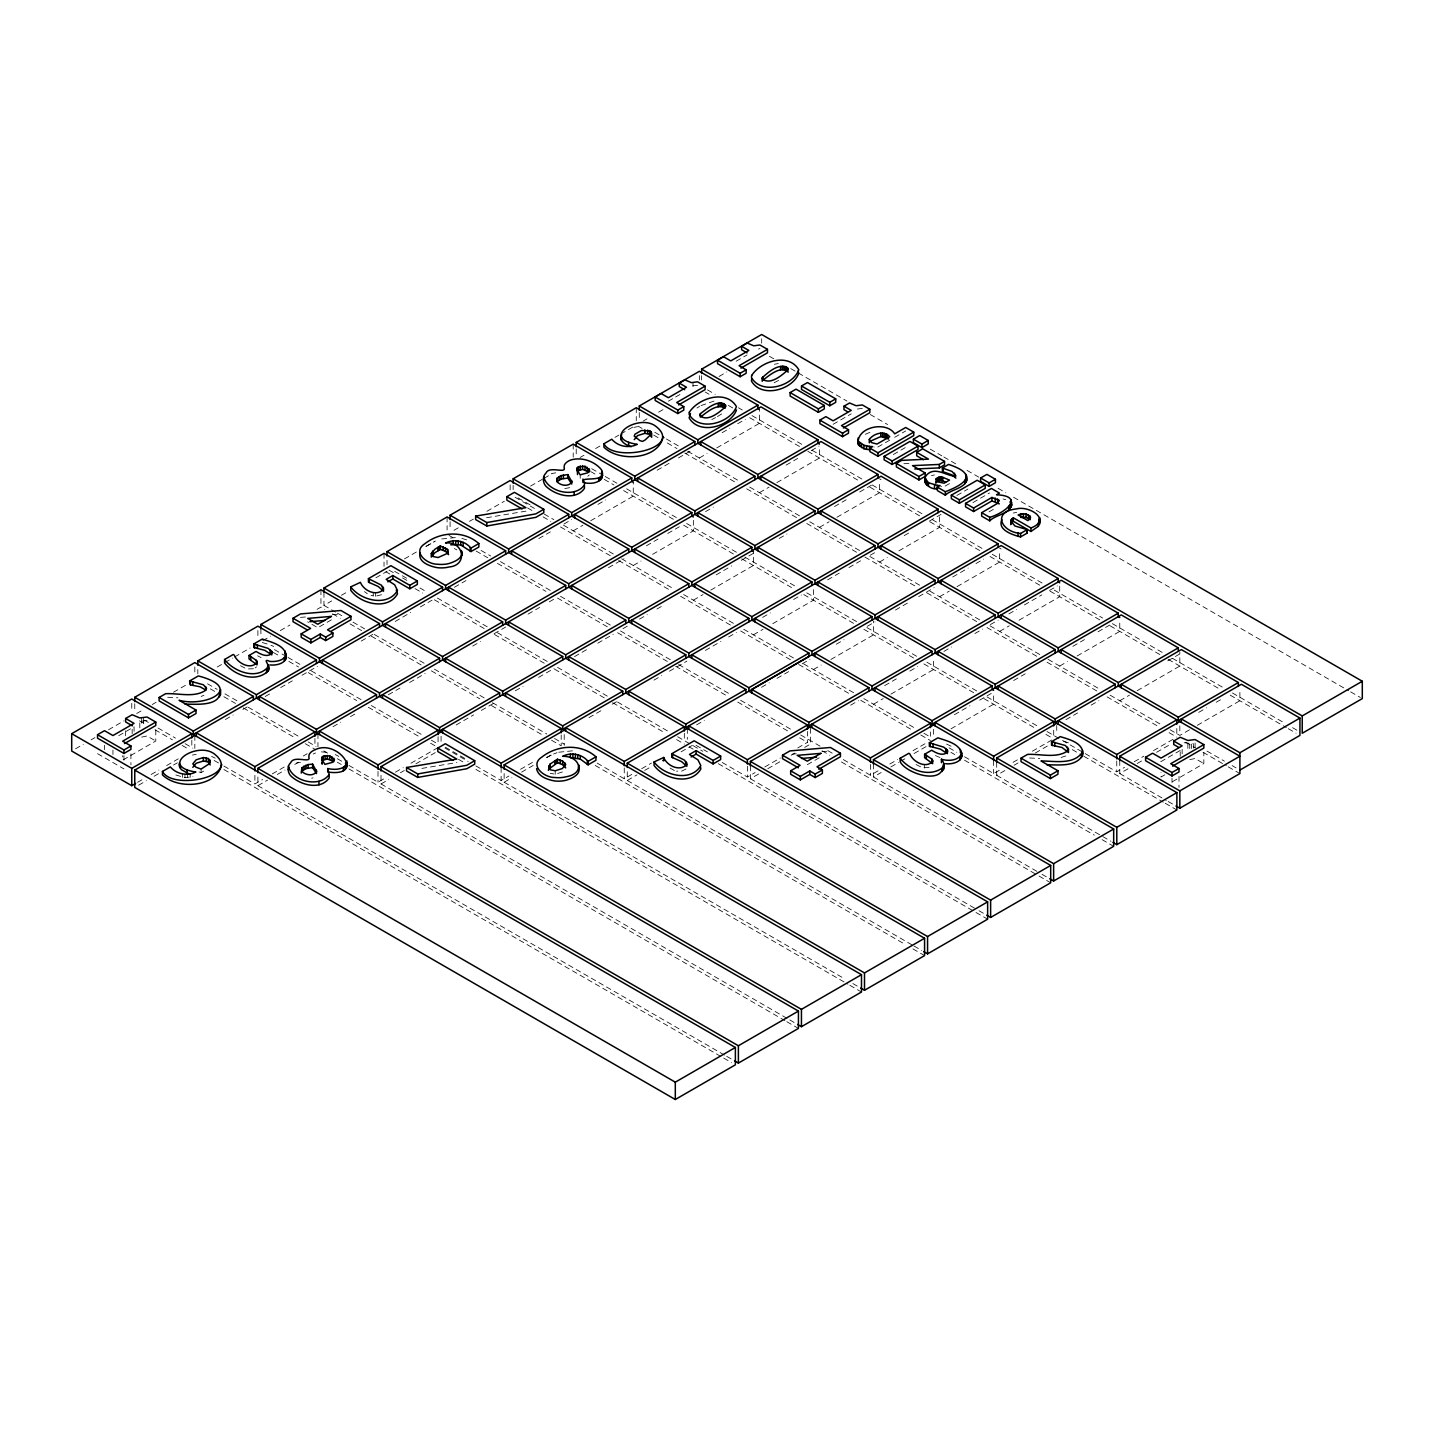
<?xml version="1.0" encoding="UTF-8"?>
<svg xmlns="http://www.w3.org/2000/svg" width="1434" height="1434" viewBox="0 0 1434 1434"><rect width="100%" height="100%" fill="white"/><g stroke="black" fill="none" stroke-linecap="round" stroke-linejoin="round"><path stroke-width="0.75" stroke-dasharray="5 3.75" d="M587.779 476.249L589.284 474.995M255.162 667.903L256.543 666.882M686.026 768.982L681.759 771.098L676.561 771.169M426.49 546.103L434.699 541.46M717.412 416.613L722.557 413.333M696.96 408.009L699.595 406.36M736.162 361.225L747.024 354.951M668.369 401.179L673.801 398.043M675.611 397.003L681.042 393.866M719.061 376.443L726.823 371.962M75.572 748.781L83.333 744.3M91.077 739.836L94.949 737.596M108.518 729.763L124.005 720.818M136.696 713.487L142.522 710.135M152.201 704.542L156.073 702.302M173.514 692.228L187.083 684.394M217.197 667.007L223.023 663.655M224.959 662.526L232.702 658.063M234.638 656.933L250.143 647.989M262.834 640.657L270.578 636.194M280.257 630.601L289.955 625.009M317.075 609.342L320.947 607.102L324.819 609.342M323.959 592.367L323.959 605.381L331.702 600.9M341.4 595.307L347.207 591.955M404.46 558.902L418.011 551.068M425.773 546.587L435.452 540.994M453.951 530.311L459.776 526.959M469.456 521.367L473.328 519.126M486.897 511.311L504.338 501.237M530.58 486.072L542.213 479.368M544.149 478.257L551.893 473.776M580.089 457.5L583.961 455.259M595.594 448.555L601.402 445.203M614.953 437.37L618.843 435.129M620.779 434.018L634.33 426.185M643.149 421.094L647.021 418.853M658.654 412.15L664.462 408.78M375.905 577.794L387.144 571.306M118.699 735.696L134.061 726.823L134.061 731.25M331.415 619.846L317.792 627.716L307.683 621.872M155.786 729.96L155.786 741.019L122.679 760.128L122.679 755.7M225.389 719.492L233.133 715.028M242.83 709.436L248.638 706.084M265.2 696.512L271.008 693.16M280.705 687.567L292.321 680.845M302.018 675.253L317.506 666.308M361.207 641.088L372.822 634.366M395.21 621.46L410.698 612.497M420.395 606.905L432.01 600.201M454.399 587.277L466.014 580.573M538.772 538.575L550.387 531.853M563.956 524.019L571.7 519.556M597.96 504.392L605.704 499.928M657.148 470.227L670.718 462.393M678.461 457.912L690.077 451.208M722.144 432.692L729.906 428.228M737.65 423.747L745.393 419.266M137.574 782.337L143.382 778.985M151.144 774.503L158.887 770.022M166.631 765.559L178.264 758.837M573.206 530.831L582.903 525.22M590.647 520.757L633.272 496.146L633.272 482.272M699.344 458.002L707.087 453.52M716.767 447.928L759.393 423.335L759.393 409.461M138.632 785.187L146.393 780.705M154.137 776.242L159.945 772.89M173.514 765.057L177.386 762.816M833.1 424.303L851.222 413.834M333.011 726.715L340.754 722.234M350.452 716.642L356.259 713.29M388.327 694.773L399.961 688.069M409.64 682.476L425.145 673.532M472.7 646.071L480.462 641.59M494.013 633.756L505.646 627.052M528.017 614.128L539.65 607.424M549.33 601.832L555.137 598.462M608.518 567.649L624.023 558.704M646.393 545.78L658.027 539.076M667.706 533.484L679.34 526.762M705.582 511.615L713.343 507.134M786.083 465.136L797.716 458.414M811.268 450.599L819.029 446.117M223.883 766.061L254.893 783.95L262.637 779.487M272.317 773.894L285.886 766.061M303.327 755.987L307.199 753.746M633.272 565.498L641.016 561.017M652.649 554.313L693.339 530.831L693.339 518.929M759.393 492.687L769.09 487.094M776.834 482.613L819.459 458.002L819.459 446.117M257.887 777.013L257.887 785.689L267.584 780.096M277.264 774.503L285.007 770.022M294.705 764.43L298.577 762.207M889.707 440.184L877.016 447.498L873.915 447.014M894.691 437.298L905.696 430.953M893.346 454.506L908.116 445.974M456.137 724.977L473.578 714.903M481.322 710.439L494.891 702.606M515.326 690.812L523.069 686.33M538.575 677.386L544.382 674.034M546.318 672.904L554.08 668.441M574.514 656.629L588.083 648.795M597.763 643.203L613.268 634.258M622.948 628.666L628.773 625.314M639.51 619.112L647.272 614.63M656.951 609.038L662.759 605.686M716.14 574.873L731.645 565.91M741.324 560.318L754.893 552.502M779.2 538.449L786.961 533.986M834.516 506.525L846.15 499.803M859.701 491.987L871.334 485.266M348.946 765.451L378.002 782.229L385.764 777.748M395.443 772.155L403.205 767.674M410.949 763.211L438.069 747.544L428.39 741.952M693.339 600.183L703.019 594.572M710.762 590.109L753.388 565.498L753.388 551.624M819.459 527.353L829.139 521.761M836.9 517.28L879.526 492.687L879.526 480.784M381.014 775.292L381.014 783.95L388.757 779.487M400.391 772.765L404.263 770.524M415.896 763.82L435.255 752.635M949.487 483.581L944.11 486.682L940.74 486.305M956.872 495.447L967.95 489.048M588.944 717.645L602.513 709.83M612.193 704.237L618.018 700.867M653.958 680.128L661.701 675.647M669.445 671.184L686.886 661.11M705.385 650.427L720.89 641.482M728.633 637.001L736.395 632.537M762.637 617.373L770.399 612.892M793.647 599.466L801.391 595.002M827.651 579.838L839.266 573.134M848.964 567.541L860.579 560.819M870.259 555.227L876.084 551.875M904.262 535.599L910.088 532.247M929.465 521.062L941.08 514.358M972.933 502.581L989.55 492.991M475.945 765.953L501.129 780.49L508.891 776.009M520.506 769.305L534.075 761.472M753.388 634.85L763.085 629.257M772.765 623.665L813.454 600.183L813.454 588.281M879.526 562.038L887.27 557.557M898.885 550.853L939.575 527.353L939.575 513.48M504.141 773.553L504.141 782.229L511.884 777.748M521.582 772.155L533.197 765.451M546.766 757.618L552.574 754.266M988.976 511.92L994.479 508.747M696.583 724.869L704.327 720.388M761.508 687.298L769.251 682.817M777.013 678.354L788.628 671.632M802.198 663.799L809.941 659.335M836.273 644.224L844.017 639.743M867.265 626.317L875.009 621.854M895.461 610.042L909.013 602.208M918.71 596.616L934.197 587.671M952.714 576.988L958.521 573.636M960.457 572.524L968.201 568.043M975.962 563.562L983.706 559.099M597.136 763.103L624.256 778.752L632.018 774.288M641.697 768.696L651.377 763.103M813.454 669.517L821.198 665.053M830.895 659.461L873.521 634.85L873.521 620.976M939.575 596.705L949.272 591.113M957.016 586.631L999.641 562.038L999.641 550.136M627.267 771.815L627.267 780.49L636.947 774.898M644.708 770.417L650.516 767.065M681.096 751.828L692.317 745.339M850.631 705.187L858.374 700.724M884.706 685.613L896.322 678.891M909.891 671.058L917.635 666.595M943.895 651.43L951.638 646.967M974.887 633.541L982.649 629.06M990.392 624.579L998.136 620.115M1008.891 613.895L1016.634 609.432M1024.396 604.951L1041.837 594.895M1049.58 590.414L1057.324 585.932M722.198 762.476L747.383 777.013L755.126 772.55M764.824 766.957L780.329 758.012M797.752 747.939L807.45 742.346L807.45 731.501M873.521 704.202L883.201 698.609M890.944 694.128L933.57 669.517L933.57 657.632M999.641 631.39L1009.321 625.798M1019.018 620.205L1059.708 596.705L1059.708 582.831M750.394 765.756L750.394 778.752L760.074 773.159M767.817 768.696L781.387 760.862M791.066 755.27L794.956 753.029M804.635 747.437L810.443 744.085L810.443 726.733M807.288 764.681L820.911 756.829M954.452 714.688L969.958 705.743M979.637 700.151L991.252 693.429M1013.641 680.523L1025.256 673.801M1072.829 646.34L1084.445 639.636M1098.014 631.802L1109.647 625.099M843.317 759.59L870.438 775.238L878.182 770.775M889.815 764.053L897.559 759.59M913.064 750.645L926.633 742.812M951.011 728.813L993.637 704.202L993.637 692.317M1059.708 666.057L1067.452 661.576M1077.131 655.983L1119.757 631.39L1119.757 619.488M873.449 763.981L873.449 776.977L881.193 772.514M890.872 766.921L898.634 762.44M900.57 761.311L906.378 757.959M914.121 753.495L927.69 745.662M1065.946 719.671L1077.579 712.949M1091.131 705.116L1098.892 700.652M1167.76 660.877L1179.393 654.173M964.58 756.776L993.637 773.553L1001.38 769.072M1013.013 762.368L1018.821 759.016M1032.39 751.183L1051.749 739.998M1119.757 700.742L1129.454 695.149M1137.198 690.668L1179.823 666.057L1179.823 652.183M996.684 762.296L996.684 775.31L1006.363 769.717M1014.107 765.236L1017.979 762.996M1035.42 752.94L1048.989 745.106M1198.77 712.339L1206.514 707.858M1216.193 702.266L1222.019 698.914M1062.504 740.5L1116.763 771.815L1124.507 767.351M1134.204 761.759L1143.884 756.166M1153.563 750.574L1174.876 738.259M1189.503 729.816L1179.823 735.409L1170.144 729.816M1197.265 725.335L1239.89 700.742L1239.89 690.829M1119.757 760.558L1119.757 773.553L1129.454 767.961M1137.198 763.48L1143.006 760.128M1156.575 752.294L1170.144 744.479M1180.218 750.466L1161.002 761.562L1157.632 759.608M1164.838 774.826L1161.002 777.031L1161.002 772.621M1172.582 781.602L1203.843 763.551L1203.843 752.491M203.664 771.151L201.083 772.55L198.537 771.815L198.537 768.337M701.065 405.571L715.96 400.409M774.127 382.753L779.773 379.795M711.766 419.57L715.53 417.599M546.569 757.421L551.803 754.732M865.329 434.305L872.069 431.419M569.71 487.65L564.1 488.689L564.1 485.212M562.379 771.976L555.209 774.252L550.262 773.267M201.154 696.458L203.933 695.239M1065.838 755.933L1059.708 757.959M381.552 594.716L375.385 596.293L371.083 595.433M758.461 349.089L759.948 348.48M697.605 385.298L691.385 386.087M862.336 408.403L856.116 409.21M147.039 720.477L139.797 721.41L139.797 728.042M553.542 754.051L557.037 752.689M253.424 668.746L246.72 668.961L239.012 664.982M929.053 767.531L922.331 767.746L914.623 763.766M175.844 774.969L184.95 777.712L192.945 776.619M441.69 538.969L456.281 537.481M558.812 752.223L573.403 750.735M311.68 778.178L313.06 777.855M931.491 475.622L934.394 474.941M1184.143 742.722L1193.357 743.726L1193.357 748.154M1013.211 513.049L1016.706 512.332M633.864 427.386L637.61 426.687M192.407 755.073L196.171 754.374M774.36 364.254L778.321 363.591M551.696 473.507L555.693 472.844M486.556 517.728L525.919 511.149M296.444 763.049L300.423 762.386M421.865 768.409L456.854 762.547M300.477 617.409L306.876 616.853M332.419 614.702L340.933 613.985M792.106 754.194L796.372 753.836M821.915 751.667L830.429 750.95M903.904 463.72L910.608 463.415M141.679 737.112L147.039 735.965L155.786 741.019M1189.754 759.662L1195.096 758.496L1203.843 763.551M321.341 751.882L328.045 752.366M167.688 697.265L177.924 697.802M1029.594 757.977L1039.829 758.496M1003.065 498.942L1005.754 499.677M1063.723 741.145L1071.359 743.87M262.297 642.504L269.574 644.744M461.856 538.377L467.43 540.152M940.005 757.564L933.247 754.589M946.583 744.085L953.162 747.186M270.972 645.3L273.733 646.429M674.392 770.542L667.742 766.742M211.623 756.381L215.208 758.138M454.273 548.559L456.872 549.849M335.251 754.589L338.782 756.381M257.636 655.804L261.149 657.65M769.449 356.313L777.192 360.776M790.761 368.61L846.938 401.054M870.187 414.48L887.628 424.536M930.254 449.147L941.869 455.869M943.805 456.98L957.374 464.813M967.054 470.406L978.687 477.11M998.064 488.295L1005.808 492.776M1013.551 497.239L1348.731 690.758M1350.667 691.887L1360.364 697.48M879.526 478.813L881.014 479.673M999.641 548.164L1001.147 549.025M707.446 389.869L715.19 394.332M738.438 407.758L742.31 409.999M752.008 415.591L802.377 444.665M812.056 450.258L862.443 479.35M872.123 484.943L922.492 514.017M932.19 519.61L982.559 548.702M992.256 554.295L1042.626 583.369M1054.241 590.091L1102.674 618.054M1112.372 623.647L1162.741 652.721M1172.438 658.314L1222.808 687.406M1232.487 692.998L1284.81 723.202M1292.554 727.665L1298.362 731.035M705.152 392.002L709.023 394.242M728.4 405.428L736.144 409.909M749.713 417.742L800.082 446.816M807.826 451.298L860.149 481.501M869.829 487.094L920.198 516.168M929.895 521.761L980.264 550.853M989.962 556.446L1042.267 586.631M1050.011 591.113L1100.38 620.205M1110.077 625.798L1160.447 654.872M1168.19 659.353L1220.513 689.557M1230.193 695.149L1286.388 727.576M1288.324 728.705L1296.067 733.168M654.782 432.279L664.462 437.872M666.398 438.983L679.967 446.816M687.711 451.298L740.016 481.501M749.713 487.094L800.082 516.168M809.78 521.761L860.149 550.853M869.829 556.446L920.198 585.52M929.895 591.113L980.264 620.205M989.962 625.798L1040.331 654.872M1048.075 659.353L1100.38 689.557M1110.077 695.149L1162.382 725.335M1206.944 751.075L1224.385 761.131M1232.129 765.613L1236.018 767.853M638.202 426.185L642.091 428.425M653.707 435.129L659.515 438.481M667.276 442.963L676.956 448.555M684.717 453.019L735.086 482.111M746.702 488.815L797.089 517.907M806.768 523.5L857.138 552.574M864.899 557.055L917.204 587.259M926.884 592.851L977.271 621.926M986.951 627.518L1037.32 656.611M1047.017 662.203L1099.322 692.407M1107.066 696.87L1157.453 725.962M1169.069 732.666L1176.812 737.148M1185.631 742.238L1195.329 747.831M1203.072 752.294L1226.321 765.72M1228.257 766.849L1239.89 773.553M591.704 468.685L603.338 475.389M605.273 476.518L616.907 483.222M626.586 488.815L676.956 517.907M686.653 523.5L737.022 552.574M744.766 557.055L795.135 586.13M806.768 592.851L857.138 621.926M866.835 627.518L917.204 656.611M926.884 662.203L977.271 691.278M986.951 696.87L1037.32 725.962M1047.017 731.555L1060.568 739.388M1119.757 773.553L1166.254 800.405M1168.19 801.516L1174.016 804.868M590.647 471.535L596.454 474.887M604.216 479.368L613.895 484.961M623.575 490.553L673.962 519.628M683.642 525.22L734.011 554.313M741.772 558.794L792.142 587.868M803.757 594.572L854.144 623.665M863.824 629.257L914.193 658.331M923.89 663.924L974.26 693.016M983.939 698.609L1034.326 727.683M1045.942 734.405L1051.749 737.757M1072.238 749.588L1081.917 755.18M1083.853 756.292L1163.297 802.162M1165.233 803.273L1176.866 809.977M518.068 497.903L532.767 506.399M515.093 497.257L534.452 508.443M544.149 514.035L553.829 519.628M563.526 525.22L613.895 554.313M621.639 558.794L673.962 588.98M683.642 594.572L734.011 623.665M743.708 629.257L794.077 658.331M803.757 663.924L854.144 693.016M863.824 698.609L916.129 728.813M923.89 733.276L929.698 736.646M949.075 747.831L956.819 752.294M996.684 775.31L1110.991 841.31M527.587 507.941L533.394 511.293M543.074 516.885L550.817 521.367M560.515 526.959L610.866 556.034M618.628 560.515L670.933 590.7M680.612 596.293L730.981 625.367M740.661 630.96L791.03 660.052M798.774 664.516L849.143 693.59M860.759 700.312L911.128 729.386M920.807 734.979L930.505 740.571M950.939 752.366L954.811 754.607M964.508 760.199L1094.303 835.144M1102.065 839.625L1113.68 846.329M481.071 550.459L490.769 556.034M500.448 561.626L550.817 590.718M560.497 596.311L610.866 625.385M620.546 630.978L670.915 660.052M678.658 664.534L730.964 694.719M740.643 700.312L792.948 730.515M800.71 734.979L820.069 746.164M827.83 750.645L833.638 753.997M873.449 776.977L1040.062 873.181M1041.998 874.292L1047.806 877.644M449.021 535.402L452.893 537.642M476.142 551.068L487.775 557.772M497.455 563.365L545.888 591.346M557.521 598.05L607.891 627.124M617.57 632.717L667.957 661.809M675.701 666.29L726.07 695.365M737.703 702.068L788.073 731.161M799.688 737.865L807.45 742.346M822.076 750.789L829.82 755.27M841.453 761.974L1037.123 874.955M1039.076 876.066L1050.692 882.788M394.655 571.341L409.783 580.071M696.082 745.357L707.428 751.9M388.955 570.087L394.762 573.439M402.524 577.92L408.332 581.272M419.965 587.976L425.773 591.346M437.388 598.05L487.775 627.124M497.455 632.717L547.824 661.809M557.521 667.402L607.891 696.476M617.57 702.068L667.957 731.161M677.637 736.753L691.206 744.587M693.142 745.698L702.821 751.291M750.394 778.752L977.074 909.622M979.01 910.751L984.817 914.103M385.961 571.825L389.833 574.048M415.018 588.603L422.761 593.067M434.394 599.788L484.764 628.863M494.443 634.455L544.83 663.548M554.51 669.14L604.879 698.215M612.641 702.696L664.946 732.899M676.579 739.603L684.323 744.085M689.27 746.935L693.142 749.175M718.326 763.713L974.062 911.361M975.998 912.472L987.632 919.194M323.959 605.381L335.574 612.085M337.51 613.214L343.335 616.566M353.015 622.159L364.648 628.863M374.328 634.455L424.697 663.548M434.394 669.14L484.764 698.215M492.507 702.696L546.766 734.011M554.51 738.492L564.207 744.085M627.267 780.49L912.06 944.916M914.014 946.046L921.757 950.509M332.58 613.824L340.324 618.287M350.021 623.88L361.637 630.601M371.334 636.194L421.704 665.268M431.383 670.861L479.816 698.824M491.45 705.546L541.819 734.62M551.516 740.213L561.196 745.805L561.196 734.979M595.2 765.451L905.195 944.414M912.938 948.896L924.571 955.6M445.329 747.186L465.548 758.855M274.45 649.62L286.083 656.324M288.019 657.453L301.57 665.268M311.268 670.861L361.637 699.953M371.334 705.546L423.639 735.75M431.383 740.213L437.191 743.583M444.952 748.046L468.201 761.472M504.141 782.229L845.128 979.099M852.871 983.563L858.697 986.915M273.392 652.47L279.2 655.822M288.879 661.415L298.577 667.007M308.256 672.6L356.707 700.563M368.323 707.285L418.692 736.359M458.504 759.339L464.329 762.709M475.945 769.413L847.942 984.172M849.878 985.301L861.493 992.005M207.518 683.785L217.197 689.378M224.959 693.859L238.51 701.692M248.207 707.285L298.577 736.359M308.256 741.952L316.018 746.433M323.761 750.896L327.633 753.137M337.331 758.729L347.01 764.322M381.014 783.95L787.875 1018.857M789.811 1019.968L795.619 1023.338M210.332 688.876L216.14 692.228M223.883 696.709L235.517 703.413M243.26 707.894L295.565 738.098M305.263 743.69L314.942 749.283M337.331 762.207L341.202 764.43M348.946 768.911L784.882 1020.596M786.818 1021.707L798.433 1028.429M144.458 720.191L148.329 722.431M158.009 728.024L175.45 738.098M185.129 743.69L192.891 748.154M214.204 760.468L221.947 764.931M257.887 785.689L724.815 1055.263M726.751 1056.392L732.559 1059.744M139.51 720.818L145.318 724.17M155.015 729.763L172.439 739.836M182.136 745.429L187.944 748.781M223.883 769.52L721.804 1057.001M723.74 1058.113L731.501 1062.594M97.53 753.657L123.951 768.911M364.433 591.633L367.337 593.712M1195.096 743.027L1195.096 747.455M1191.582 744.103L1191.582 748.53M1189.754 744.174L1189.754 748.602M1187.854 743.959L1187.854 748.369M1182.136 749.373L1182.136 753.782M1180.218 751.792L1180.218 756.202M1179.823 725.873L1179.823 734.549M1178.999 776.368L1178.999 787.427M1176.812 728.472L1176.812 734.979M1172.008 778.196L1172.008 782.606M1116.763 760.988L1116.763 771.815M1056.733 725.461L1056.733 734.136M1053.703 730.211L1053.703 736.717M993.637 760.558L993.637 773.553M933.498 729.297L933.498 735.803M930.505 731.896L930.505 736.234M924.338 764.609L924.338 768.086M870.438 764.412L870.438 775.238M761.687 338.836L761.687 343.156M747.383 766.186L747.383 777.013M701.638 375.672L701.638 380.01M699.344 375.654L699.344 379.974M693.016 382.824L693.016 386.284M687.316 728.472L687.316 739.317M684.323 733.24L684.323 741.916M639.277 412.49L639.277 421.166M636.266 407.722L636.266 420.718M624.256 767.925L624.256 778.752M580.214 474.833L580.214 478.293M576.217 448.896L576.217 457.571M573.206 444.128L573.206 457.141M564.207 734.549L564.207 745.375M555.209 770.793L555.209 774.252M513.139 485.301L513.139 489.639M510.146 484.871L510.146 491.378M501.129 767.477L501.129 780.49M450.079 521.725L450.079 530.383M447.085 516.957L447.085 529.953M441.08 736.269L441.08 742.776M438.069 736.717L438.069 743.206M387.019 560.3L387.019 564.638M384.025 553.363L384.025 566.358M378.002 771.384L378.002 782.229M375.385 592.816L375.385 596.293M373.252 592.583L373.252 596.06M320.947 589.768L320.947 607.102M317.954 733.67L317.954 746.684M314.942 738.438L314.942 747.114M260.898 628.773L260.898 635.28M257.887 630.512L257.887 639.188M254.893 775.292L254.893 783.95M201.083 769.09L201.083 772.55M197.82 669.517L197.82 673.855M194.827 666.918L194.827 673.424M194.827 735.409L194.827 748.405M191.815 740.177L191.815 748.853M190.184 773.858L190.184 777.318M187.531 774.199L187.531 777.676M184.95 774.252L184.95 777.712M182.53 773.966L182.53 777.443M143.525 718.111L143.525 725.998M141.679 718.165L141.679 726.07M134.76 703.771L134.76 712.429M132.161 729.243L132.161 733.67M131.767 703.341L131.767 711.999M130.924 753.836L130.924 764.878M125.636 730.802L125.636 737.434M123.951 755.646L123.951 760.074M112.945 750.072L112.945 754.499M104.503 745.214L104.503 749.641M313.204 754.069A15.254 8.801 0 0 1 315.57 752.975"/><path stroke-width="1.5" d="M762.225 377.805L762.207 378.737C770.004 385.782 782.355 375.063 788.144 369.578L788.162 368.646C780.329 361.583 768.015 372.284 762.225 377.805L762.225 381.283M347.046 762.691C344.465 770.201 334.14 769.897 327.723 768.57L327.723 772.048C366.477 777.389 337.779 738.976 315.57 749.516A15.254 8.801 0 0 0 309.152 754.553L308.812 756.973C311.608 764.035 294.024 754.858 290.726 762.601C287.015 765.864 287.463 772.424 290.743 775.848C300.315 785.061 320.338 790.636 329.193 777.945L329.157 775.202M288.359 766.114C291.891 781.422 319.728 788.216 329.193 774.485L327.723 768.57M543.611 476.572C547.161 491.88 574.98 498.673 584.445 484.943L584.409 482.183C577.705 475.371 608.787 484.226 601.294 469.527C594.178 461.031 581.577 456.783 570.84 459.973A15.254 8.801 0 0 0 564.404 465.01L564.064 467.43C566.914 474.421 549.204 465.351 545.978 473.059C542.267 476.321 542.715 482.882 545.995 486.305C555.585 495.519 575.59 501.093 584.445 488.402L584.409 485.66M383.487 587.707L383.487 591.184L378.289 586.524L368.43 582.114L368.43 578.637L381.354 585.126L383.38 589.517C376.371 596.777 363.644 590.718 360.4 582.347L350.774 586.864L350.774 590.324C360.794 604.18 387.7 610.687 397.505 593.945L396.25 590.001M686.796 762.816L686.796 766.294L681.598 761.633L671.739 757.224L671.739 753.746L684.663 760.235L686.689 764.627C679.68 771.886 666.935 765.828 663.709 757.457L654.065 761.974L654.065 765.433C664.103 779.289 691.009 785.796 700.814 769.054L700.527 766.885M257.027 661.415L257.027 664.874L249.014 658.959L249.014 655.481L256.417 660.411L257.116 662.418C250.466 670.287 237.399 663.171 234.19 655.051L233.222 654.496L224.564 659.497L224.564 662.974C234.065 675.163 255.109 683.122 267.782 671.363C272.783 667.025 260.325 657.346 269.933 661.433C275.687 661.845 284.326 660.877 286.155 654.334C283.287 644.529 270.739 642.02 262.297 639.044L253.746 643.991L253.746 647.451L264.77 650.319L271.779 654.89L271.779 651.43L268.122 648.383L253.746 643.991M268.391 669.983L268.481 665.179M929.357 742.776L943.751 747.168L947.39 750.215L947.39 753.675L940.381 749.104L929.357 746.236L929.357 742.776L937.926 737.829C946.35 740.804 958.898 743.314 961.766 753.119C959.149 760.898 948.125 761.329 941.439 759.231C942.819 760.916 945.956 765.648 942.174 768.068C928.694 777.569 909.604 770.166 900.176 758.281L908.851 753.28L909.801 753.836C913.01 761.956 926.095 769.072 932.727 761.203L932.046 759.195L924.625 754.266L924.625 757.744L932.638 763.659L932.638 760.199M900.176 758.281L900.176 761.759C906.413 773.84 943.447 785.276 943.106 764.949M185.04 704.13C195.4 704.112 220.961 706.783 220.011 691.08M189.611 680.971L198.34 675.934C245.16 688.266 205.797 707.536 179.089 700.276L196.028 710.063L196.028 713.523L188.481 717.878L159.12 700.921L159.12 697.462L165.645 693.697C178.694 693.016 194.415 698.125 205.976 690.095L206.55 688.338L203.395 684.789L189.611 680.971L190.399 684.878L200.133 686.814L205.671 690.005L205.671 686.545M1046.945 764.824C1058.543 764.698 1075.249 767.19 1082.437 755.7C1085.018 743.26 1069.137 739.37 1060.246 736.628L1051.534 741.665L1051.534 745.142L1062.038 747.508L1068.455 752.509L1068.455 749.032L1065.301 745.501L1051.534 741.665M1082.437 755.7L1082.58 750.287M751.667 378.935L751.488 381.121C761.795 398.706 792.661 389.797 798.828 373.234L798.021 371.101M869.309 439.396L871.37 442.55L877.016 444.038L889.707 436.707C884.402 430.128 873.664 433.48 869.309 439.396L869.309 442.855M736.467 410.052C730.318 426.615 699.433 435.524 689.145 417.939L690.471 413.512M869.416 446.368L872.589 446.601L869.9 448.161L869.9 451.62L877.949 456.263L913.745 435.595L913.745 432.136L905.696 427.475L894.691 433.839C886.158 420.305 854.897 427.242 858.428 444.773L863.949 448.752L869.416 449.828L869.416 446.368L863.949 445.275L858.428 441.296M858.428 444.773L858.124 441.439M925.055 478.149L928.461 482.756L937.37 485.391L937.37 488.851C929.716 489.872 920.341 481.466 927.063 474.529C935.9 465.889 948.053 477.181 955.94 475.98L951.997 471.428L942.407 468.022L942.407 471.481L951.997 474.905L955.904 478.096M925.055 481.609L925.97 479.135M420.09 552.682C417.455 562.128 430.2 566.448 437.442 567.685A18.965 10.952 0 0 0 449.021 566.986C468.416 565.426 463.666 540.672 445.544 543.038C454.04 538.682 464.921 540.797 470.979 548.093L478.848 543.558C463.845 530.168 440.381 531.602 425.02 543.611C411.576 551.982 427.135 564.404 437.442 564.225A18.965 10.952 0 0 0 449.021 563.526C454.363 561.752 462.465 558.776 462.035 551.965M936.115 478.831L938.105 481.878L944.11 483.222L949.487 480.103L942.747 477.307L938.678 477.253L936.115 478.831L935.882 483.276M1001.864 519.664C997.114 530.024 1012.888 534.972 1020.542 536.925L1027.192 533.089L1027.192 529.63L1020.542 533.466C1001.111 531.96 991.647 511.454 1016.706 508.873C1028.967 505.449 1052.341 519.682 1030.956 527.981L1013.3 517.799L1011.06 519.968L1010.719 524.503L1011.06 519.968M1013.3 517.799L1013.3 521.259L1030.956 531.458L1038.377 526.314L1040.026 519.305M269.933 664.91C276.547 665.788 287.893 663.171 286.155 654.334M945.544 763.695C952.158 764.573 963.505 761.956 961.766 753.119M1068.455 749.032L1067.882 750.807C1056.338 758.819 1040.6 753.71 1027.551 754.392L1021.026 758.156L1021.026 761.633L1050.405 778.59L1057.951 774.235L1057.951 770.757L1041.012 760.988C1054.384 760.934 1073.618 765.147 1082.437 752.223M301.839 767.746L302.036 771.546C305.693 775.31 313.544 776.493 316.627 771.51L312.576 764.143L308.131 764.555L301.839 767.746L301.23 773.105M557.109 478.203L557.288 482.003C560.963 485.767 568.796 486.951 571.897 481.967L567.846 474.6L561.142 475.604L557.109 478.203L557.109 481.681L561.142 479.064L567.846 478.06L571.7 484.029L571.7 480.551M584.552 482.738C591.292 484.459 603.947 482.631 602.316 473.148M192.819 767.333L196.135 763.282L203.395 761.024L208.36 762.028L210.206 764.949M634.258 439.646L637.592 435.595L644.834 433.337L649.799 434.341L651.663 437.262L651.323 432.172L649.799 430.863L641.374 430.505L634.904 434.251L634.258 436.187L639.976 440.65L642.522 441.403L645.103 440.005L651.663 433.803M1011.723 502.258C1012.673 513.677 995.644 514.412 989.765 520.829L981.663 516.15L981.663 512.691L989.765 517.351C1006.973 512.135 1024.199 496.074 996.594 494.766L999.444 493.117L991.396 488.456L965.548 503.388L965.548 506.847L973.614 511.508L991.916 500.932L999.337 503.872M431.275 553.596L434.896 549.24L440.346 545.978L447.623 549.419L447.964 553.13L438.087 557.539L433.14 556.553L431.275 553.596L431.275 557.073L434.896 552.699L440.346 549.437L445.526 551.355L448.609 554.653M548.881 765.613L548.756 768.499L550.262 769.807L555.209 770.793L562.379 768.516L565.731 764.447L562.648 761.131L557.467 759.231L550.029 764.161L548.38 770.327M621.675 434.574C618.09 440.847 626.192 445.293 631.247 446.673M966.677 475.909C969.241 488.08 951.477 488.761 945.364 495.196L937.37 490.571L937.37 487.112L945.364 491.737C971.302 481.77 973.614 472.736 948.645 464.419L942.407 468.022M224.564 659.497C233.85 671.829 257.313 680.541 268.391 666.505M288.359 769.574L289.202 767.746M543.611 480.031L544.454 478.203M322.041 757.17L321.628 759.339L324.962 764.376L332.527 762.332L334.445 759.662L329.748 755.861L323.295 756.22L322.041 757.17L322.041 760.647L327.364 758.909L333.781 761.687L333.781 758.227M577.31 467.627L576.88 469.796L580.214 474.833L587.779 472.79L589.715 470.119L585.018 466.319L578.547 466.677L577.31 467.627L577.508 474.618M700.401 413.619L699.846 415.555C707.643 422.6 720.011 411.881 725.783 406.396L725.801 405.463C718.183 398.365 706.783 409.084 700.401 413.619L700.401 417.079C706.998 412.365 716.785 403.026 725.299 408.098L725.299 404.621M1011.06 523.428L1013.3 521.259M548.881 769.072L557.467 762.691L562.648 764.609L565.731 767.907M301.839 771.223L305.89 768.606L312.576 767.602L316.448 773.571L316.448 770.112M936.115 482.308L939.987 480.462L945.813 481.86M577.31 471.105L582.616 469.366L589.033 472.144L589.033 468.685M870.671 441.063L880.781 436.581L888.632 439.001M701.638 369.165L761.687 334.498L1362.3 681.258L1362.3 698.591L1302.233 733.258L1302.233 715.924L701.638 369.165L701.638 373.503M740.966 368.09L767.459 352.8L767.459 349.34L739.084 365.724L746.146 369.793L746.146 373.27L740.159 376.73L717.52 363.644L717.52 360.185L723.507 356.725L730.731 360.902L748.835 350.452L741.611 346.275L741.611 349.735L747.024 352.872M741.611 346.275L747.204 343.049L753.746 345.809L759.948 345.002L767.459 349.34M135.638 783.448L131.767 785.689L71.7 751.022L71.7 733.67L131.767 699.003L191.815 733.67L191.815 738.008M134.76 701.602L134.76 697.265L194.827 662.598L253.388 696.404L253.388 699.864M197.82 665.197L197.82 660.859L257.887 626.174L316.448 659.981L316.448 663.458M260.898 628.773L260.898 624.453L320.947 589.768L379.508 623.575L379.508 627.052M323.959 592.367L323.959 588.03L384.025 553.363L442.568 587.169L442.568 590.647M387.019 555.962L387.019 551.624L447.085 516.957L505.646 550.764L505.646 554.223M450.079 519.556L450.079 515.218L510.146 480.533L568.706 514.358L568.706 517.817M513.139 483.15L513.139 478.813L573.206 444.128L631.767 477.934L631.767 481.412L633.272 482.272M576.217 446.727L576.217 442.407L636.266 407.722L694.827 441.529L694.827 445.006M639.277 410.321L639.277 405.983L699.344 371.316L757.887 405.123L757.887 408.582L759.393 409.461M678.623 404.908L705.098 389.636L705.098 386.158L676.723 402.542L683.785 406.629L683.785 410.088L677.816 413.548L655.159 400.462L655.159 397.003L661.146 393.543L668.369 397.72L686.492 387.27L679.25 383.093L679.25 386.553L684.681 389.69M679.25 383.093L684.843 379.867L691.385 382.627L697.605 381.82L705.098 386.158M307.091 629.831L293.02 621.711L293.02 618.251L300.477 613.931L340.933 610.508L350.954 616.297L350.954 619.757L331.093 631.229M506.847 496.684L514.394 492.328L543.791 509.285L543.791 512.763L535.85 517.351L486.807 526.009L475.64 519.574L475.64 516.097L525.919 507.69L506.847 496.684L506.847 500.143L522.101 508.945M124.525 743.583L155.786 725.532L155.786 722.073L122.679 741.181L130.924 745.949L130.924 749.408L123.951 753.442L97.53 738.187L97.53 734.71L104.503 730.695L112.945 735.552L134.061 723.363L125.636 718.488L125.636 721.965L132.376 725.855M125.636 718.488L132.161 714.724L139.797 717.95L147.039 717.018L155.786 722.073M368.43 578.637L390.873 565.677L417.348 580.967L417.348 584.427L409.801 588.782L392.808 578.977L387.807 581.863M603.929 443.751L611.78 439.216C617.857 446.44 628.791 448.663 637.288 444.325C598.695 438.481 639.869 412.15 656.647 426.974C683.14 448.878 613.662 462.967 603.929 443.751L603.929 447.211C619.165 462.357 658.475 459.669 663.153 436.761M249.014 655.481L256.059 651.43C260.432 654.227 267.943 658.098 271.976 652.918L271.779 651.43M717.52 360.185L740.159 373.252L746.146 369.793M655.159 397.003L677.816 410.07L683.785 406.629M417.348 580.967L409.801 585.323L392.808 575.518L386.158 579.354L394.673 584.785L397.505 590.485C387.7 607.209 360.794 600.703 350.774 586.864M350.954 616.297L327.49 629.831L332.885 632.95L332.885 636.427L325.697 640.568L320.302 637.467L310.873 642.898L301.176 637.305L301.176 633.828L310.604 628.397L293.02 618.251M301.176 633.828L310.873 639.439L320.302 633.989L325.697 637.108L332.885 632.95M97.53 734.71L123.951 749.964L130.924 745.949M159.12 697.462L188.481 714.419L196.028 710.063M543.791 509.285L535.85 513.874L486.807 522.55L475.64 516.097M450.706 544.759L460.726 544.938L470.979 551.57L478.848 547.017L478.848 543.558M134.76 697.265L193.321 731.071L253.388 696.404M197.82 660.859L256.381 694.665L316.448 659.981M260.898 624.453L319.459 658.26L379.508 623.575M323.959 588.03L382.519 621.854L442.568 587.169M387.019 551.624L445.58 585.431L505.646 550.764M450.079 515.218L508.64 549.025L568.706 514.358M513.139 478.813L571.7 512.619L631.767 477.934M576.217 442.407L634.778 476.213L694.827 441.529M639.277 405.983L697.838 439.79L757.887 405.123M71.7 733.67L131.767 768.355L191.815 733.67M193.321 731.071L193.321 734.549L760.898 406.862L817.954 439.79L817.954 443.267L819.459 444.128M193.321 734.549L735.373 1047.483L735.373 1064.835L675.306 1099.502L134.76 787.427L134.76 770.094L194.827 735.409M790.116 392.575L796.049 389.152L824.299 405.463L824.299 408.923L818.366 412.347L790.116 396.035L790.116 392.575L818.366 408.887L824.299 405.463M801.516 385.979L807.467 382.555L835.717 398.867L835.717 402.345L829.784 405.768L801.516 389.456L801.516 385.979L829.784 402.291L835.717 398.867M162.472 771.438L170.341 766.903C176.418 774.127 187.352 776.35 195.849 772.012C157.256 766.168 198.43 739.836 215.208 754.66C241.701 776.565 172.223 790.654 162.472 771.438L162.472 774.898C177.708 790.044 217.018 787.356 221.696 764.447M843.353 428.031L869.829 412.741L869.829 409.264L841.453 425.647L848.516 429.734L848.516 433.193L842.547 436.653L819.889 423.586L819.889 420.108L825.876 416.649L833.1 420.825L851.222 410.375L843.981 406.198L843.981 409.676L847.602 411.755M843.981 406.198L849.573 402.972L856.116 405.732L862.336 404.944L869.829 409.264M259.393 699.864L259.393 696.404L316.448 729.332L376.515 694.665L376.515 698.125M322.453 663.458L322.453 659.981L379.508 692.927L439.575 658.26L439.575 661.719M385.513 627.052L385.513 623.575L442.568 656.521L502.635 621.854L502.635 625.314M448.591 590.647L448.591 587.169L505.646 620.115L565.695 585.431L565.695 588.908M511.651 554.223L511.651 550.764L568.706 583.71L628.773 549.025L628.773 552.502M574.711 517.817L574.711 514.358L631.767 547.286L691.833 512.619L691.833 516.079L693.339 516.957M637.772 481.412L637.772 477.934L694.827 510.88L754.893 476.213L754.893 479.673M700.832 445.006L700.832 441.529L757.887 474.475L817.954 439.79M196.333 736.269L196.333 732.81L254.893 766.616L314.942 731.949L314.942 736.269M316.448 729.332L316.448 732.81L820.965 441.529L878.02 474.475L878.02 477.934M257.887 772.693L257.887 768.355L317.954 733.67M819.889 420.108L842.547 433.193L848.516 429.734M869.9 448.161L877.949 452.803L913.745 432.136M884.115 456.37L909.963 441.439L918.011 446.099L918.011 449.559L892.163 464.473L884.115 459.83L884.115 456.37L892.163 461.013L918.011 446.099M913.404 439.18L919.696 435.56L928.21 440.471L928.21 443.948L921.919 447.569L913.404 442.658L913.404 439.18L921.919 444.092L928.21 440.471M914.749 469.008L939.324 467.896L944.54 464.885L944.54 461.407L939.324 464.437L912.508 465.638L925.127 472.915L925.127 476.393L918.961 479.942L896.358 466.892L896.358 463.433L901.663 460.368L928.479 459.131L916.702 452.319L916.702 455.797L923.424 459.687M382.519 698.125L382.519 694.665L439.575 727.612L499.641 692.927L499.641 696.404M445.58 661.719L445.58 658.26L502.635 691.206L562.702 656.521L562.702 659.981M508.64 625.314L508.64 621.854L565.695 654.782L625.762 620.115L625.762 623.575M571.7 588.908L571.7 585.431L628.773 618.377L688.822 583.71L688.822 587.169M634.778 552.502L634.778 549.025L691.833 581.971L751.882 547.286L751.882 550.764L753.388 551.624M697.838 516.079L697.838 512.619L754.893 545.565L814.96 510.88L814.96 514.358M760.898 479.673L760.898 476.213L817.954 509.142L878.02 474.475M916.702 452.319L922.743 448.824L944.54 461.407M319.459 734.549L319.459 731.071L378.002 764.878L438.069 730.211L438.069 734.549M439.575 727.612L439.575 731.071L881.014 476.213L938.087 509.142L938.087 512.619M381.014 770.954L381.014 766.616L441.08 731.949M437.782 748.082L445.329 743.726L474.726 760.701L474.726 764.161L466.785 768.749L417.724 777.407L406.557 770.972L406.557 767.495L456.854 759.088L437.782 748.082L437.782 751.541L453.036 760.343M896.358 463.433L918.961 476.482L925.127 472.915M937.37 487.112L940.095 485.534L937.37 485.391M474.726 760.701L466.785 765.29L417.724 773.948L406.557 767.495M951.334 495.178L977.181 480.247L985.23 484.907L985.23 488.367L959.382 503.28L951.334 498.638L951.334 495.178L959.382 499.821L985.23 484.907M980.623 477.988L986.915 474.367L995.429 479.279L995.429 482.756L989.137 486.377L980.623 481.466L980.623 477.988L989.137 482.917L995.429 479.279M505.646 696.404L505.646 692.927L562.702 725.873L622.75 691.206L622.75 694.665M568.706 659.981L568.706 656.521L625.762 689.467L685.828 654.782L685.828 658.26M631.767 623.575L631.767 620.115L688.822 653.062L748.889 618.377L748.889 621.854M694.827 587.169L694.827 583.71L751.882 616.638L811.949 581.971L811.949 585.431M757.887 550.764L757.887 547.286L814.96 580.232L875.009 545.565L875.009 549.025M820.965 514.358L820.965 510.88L878.02 543.827L938.087 509.142M442.568 732.81L442.568 729.332L501.129 763.157L561.196 728.472L561.196 732.81M562.702 725.873L562.702 729.332L941.08 510.88L998.136 543.827L998.136 547.286M504.141 769.216L504.141 764.878L564.207 730.211M965.548 503.388L973.614 508.03L991.916 497.455L999.337 500.394L997.472 503.406L981.663 512.691M588.101 761.346L595.952 756.811C580.967 743.421 557.503 744.855 542.142 756.865C528.68 765.236 544.257 777.658 554.564 777.479A18.965 10.952 0 0 0 566.143 776.78C585.932 773.338 579.874 755.933 562.666 756.292C571.162 751.954 582.025 754.051 588.101 761.346L588.101 764.824L580.25 759.052L570.373 757.6L570.373 754.141M588.101 764.824L595.952 760.289L595.952 756.811M628.773 694.665L628.773 691.206L685.828 724.134L745.877 689.467L745.877 692.927M691.833 658.26L691.833 654.782L748.889 687.728L808.955 653.062L808.955 656.521L685.828 727.612L685.828 724.134M754.893 621.854L754.893 618.377L811.949 651.323L872.015 616.638L872.015 620.115M817.954 585.431L817.954 581.971L875.009 614.917L935.076 580.232L935.076 583.71M881.014 549.025L881.014 545.565L938.087 578.494L998.136 543.827M565.695 731.071L565.695 727.612L624.256 761.418L684.323 726.733L684.323 731.071M751.81 692.891L751.81 689.431L811.877 654.746L868.932 687.693L868.932 691.152M627.267 767.477L627.267 763.157L687.316 728.472M671.739 753.746L694.181 740.804L720.657 756.077L720.657 759.554L713.11 763.91L696.117 754.087L691.116 756.973M720.657 756.077L713.11 760.432L696.117 750.627L689.467 754.463L697.982 759.895L700.814 765.595C691.009 782.319 664.103 775.812 654.065 761.974M751.81 689.431L808.884 722.36L868.932 687.693M814.96 656.521L814.96 653.062L872.015 685.99L932.064 651.323L932.064 654.782M878.02 620.115L878.02 616.638L935.076 649.584L995.142 614.917L995.142 618.377M941.08 583.71L941.08 580.232L998.136 613.178L1058.202 578.494L1058.202 581.971L1059.708 582.831M688.822 729.332L688.822 725.873L747.383 759.679L807.45 725.012L807.45 729.332M808.884 722.36L808.884 725.837L1061.196 580.232L1118.269 613.178L1118.269 616.638L1119.757 617.516M750.394 765.756L750.394 761.418L810.443 726.733M798.344 767.817L782.516 758.676L782.516 755.216L789.973 750.896L830.429 747.472L840.449 753.262L840.449 756.722L818.796 769.233M840.449 753.262L816.986 766.814L822.381 769.915L822.381 773.392L815.193 777.551L809.798 774.432L800.369 779.863L790.672 774.27L790.672 770.811L800.1 765.362L782.516 755.216M790.672 770.811L800.369 776.403L809.798 770.954L815.193 774.073L822.381 769.915M875.009 691.206L875.009 687.728L932.064 720.675L992.131 685.99L992.131 689.467L993.637 690.328M938.087 654.782L938.087 651.323L995.142 684.269L1055.191 649.584L1055.191 653.062M1001.147 618.377L1001.147 614.917L1058.202 647.845L1118.269 613.178M811.877 727.558L811.877 724.098L870.438 757.905L930.505 723.238L930.505 727.558M932.064 720.675L932.064 724.134L1121.263 614.917L1178.318 647.845L1178.318 651.323M873.449 763.981L873.449 759.644L933.498 724.959M924.625 754.266L931.67 750.215C936.044 753.011 943.572 756.883 947.605 751.703L947.39 750.215M998.136 689.467L998.136 685.99L1055.191 718.936L1115.258 684.269L1115.258 687.728M1061.196 653.062L1061.196 649.584L1118.269 682.53L1178.318 647.845M935.076 725.873L935.076 722.413L993.637 756.22L1053.703 721.535L1053.703 725.873M1055.191 718.936L1055.191 722.413L1181.329 649.584L1238.384 682.53L1238.384 685.99M996.684 762.296L996.684 757.977L1056.733 723.292M1021.026 758.156L1050.405 775.113L1057.951 770.757M1121.263 687.728L1121.263 684.269L1178.318 717.197L1238.384 682.53M1058.202 724.134L1058.202 720.675L1116.763 754.481L1176.812 719.814L1176.812 724.134M1178.318 717.197L1178.318 720.675L1241.378 684.269L1299.939 718.076L1299.939 735.409L1239.89 770.094M1119.757 760.558L1119.757 756.22L1179.823 721.535M1172.582 766.132L1203.843 748.082L1203.843 744.604L1170.753 763.713L1178.999 768.481L1178.999 771.94L1172.008 775.973L1145.587 760.719L1145.587 757.26L1152.578 753.226L1161.002 758.102L1182.136 745.895L1173.711 741.037L1173.711 744.497L1178.766 747.419M1173.711 741.037L1180.218 737.255L1187.854 740.482L1195.096 739.55L1203.843 744.604M1145.587 757.26L1172.008 772.514L1178.999 768.481M1302.233 715.924L1362.3 681.258M1181.329 722.413L1181.329 718.936L1239.89 752.742L1299.939 718.076M134.76 770.094L675.306 1082.168L735.373 1047.483M257.887 768.355L738.385 1045.762L798.433 1011.078L798.433 1028.429L738.385 1063.096L734.495 1060.855M381.014 766.616L801.445 1009.357L861.493 974.672L861.493 992.005L801.445 1026.69L797.573 1024.45M504.141 764.878L864.505 972.933L924.571 938.266L924.571 955.6L864.505 990.285L860.633 988.044M627.267 763.157L927.565 936.527L987.632 901.861L987.632 919.194L927.565 953.861L923.693 951.638M750.394 761.418L990.625 900.122L1050.692 865.437L1050.692 882.788L990.625 917.455L986.753 915.215M873.449 759.644L1053.631 863.662L1113.68 828.995L1113.68 846.329L1053.631 881.014L1049.742 878.773M996.684 757.977L1116.799 827.328L1176.866 792.644L1176.866 809.977L1116.799 844.662L1112.927 842.421M1119.757 756.22L1179.823 790.887L1239.89 756.22L1178.318 720.675M1175.952 805.998L1179.823 808.22L1239.89 773.553L1239.89 752.742M1020.739 513.981L1018.14 514.985L1027.873 520.596L1030.58 517.674L1030.168 516.276L1026.045 513.928L1020.739 513.981L1020.739 517.441L1026.045 517.387L1030.168 519.753L1030.168 516.276M788.162 372.123C780.544 365.007 769.144 375.726 762.745 380.261L762.745 376.801M203.395 757.546L196.135 759.805L192.819 763.874L195.902 767.172L201.083 769.09L208.468 764.268L210.206 761.49L208.36 758.55L203.395 757.546L203.395 761.024M309.834 621.675L324.944 620.402M801.481 758.461L816.591 757.188M1027.192 529.63L1014.931 525.973L1010.719 521.026M179.358 764.412L181.114 769.52L189.808 774.36M1027.192 533.089L1026.35 529.128M1058.202 578.494L1001.147 545.565L811.949 654.782L811.949 651.323M754.893 476.213L697.838 443.267L697.838 439.79M814.96 510.88L757.887 477.934L757.887 474.475M875.009 545.565L817.954 512.619L817.954 509.142M935.076 580.232L878.02 547.286L878.02 543.827M995.142 614.917L938.087 581.971L938.087 578.494M1055.191 649.584L998.136 616.638L998.136 613.178M1115.258 684.269L1058.202 651.323L1058.202 647.845M1176.812 719.814L1118.269 685.99L1118.269 682.53M691.833 512.619L634.778 479.673L634.778 476.213M751.882 547.286L694.827 514.358L694.827 510.88M811.949 581.971L754.893 549.025L754.893 545.565M872.015 616.638L814.96 583.71L814.96 580.232M932.064 651.323L875.009 618.377L875.009 614.917M992.131 685.99L935.076 653.062L935.076 649.584M1053.703 721.535L995.142 687.728L995.142 684.269M1055.191 722.413L1176.866 792.644M628.773 549.025L571.7 516.079L571.7 512.619M688.822 583.71L631.767 550.764L631.767 547.286M748.889 618.377L691.833 585.431L691.833 581.971M808.955 653.062L751.882 620.115L751.882 616.638M930.505 723.238L871.944 689.431L872.015 685.99M932.064 724.134L1113.68 828.995M565.695 585.431L508.64 552.502L508.64 549.025M625.762 620.115L568.706 587.169L568.706 583.71M685.828 654.782L628.773 621.854L628.773 618.377M745.877 689.467L688.822 656.521L688.822 653.062M807.45 725.012L748.889 691.206L748.889 687.728M808.884 725.837L1050.692 865.437M502.635 621.854L445.58 588.908L445.58 585.431M562.702 656.521L505.646 623.575L505.646 620.115M622.75 691.206L565.695 658.26L565.695 654.782M684.323 726.733L625.762 692.927L625.762 689.467M685.828 727.612L987.632 901.861M662.795 760.396L663.709 760.934L663.709 757.457M439.575 658.26L382.519 625.314L382.519 621.854M499.641 692.927L442.568 659.981L442.568 656.521M561.196 728.472L502.635 694.665L502.635 691.206M562.702 729.332L924.571 938.266M376.515 694.665L319.459 661.719L319.459 658.26M438.069 730.211L379.508 696.404L379.508 692.927M439.575 731.071L861.493 974.672M314.942 731.949L256.381 698.125L256.381 694.665M316.448 732.81L798.433 1011.078M1009.877 501.954L1011.042 503.173L1011.042 499.695M1038.682 519.233L1040.026 522.765M601.294 473.005L602.316 476.608M346.042 762.547L347.046 766.15M321.628 762.798L322.238 764.161L322.238 760.701M578.547 767.208C581.469 774.468 571.682 778.608 566.143 780.239A18.965 10.952 0 0 1 554.564 780.956C547.573 779.612 537.983 776.619 536.567 768.624M462.035 555.424L461.425 550.477M267.495 666.165L268.481 668.638M1081.917 751.774L1082.58 753.764M961.407 754.732L961.766 756.596M1011.651 504.427L1011.723 505.718M966.749 480.874L965.907 474.331M1179.823 790.887L1179.823 808.22M1172.008 772.514L1172.008 775.973M1116.763 754.481L1116.763 758.819M1116.799 827.328L1116.799 844.662M1081.505 754.087L1081.505 757.546M1067.577 747.239L1067.577 750.717M1054.725 742.4L1054.725 745.859M1053.631 863.662L1053.631 881.014M1052.305 742.113L1052.305 745.59M1050.405 775.113L1050.405 778.59M1039.74 517.513L1039.56 524.539M1038.377 522.836L1038.377 526.314M1030.956 527.981L1030.956 531.458M1028.483 514.931L1028.483 518.391M1026.045 513.928L1026.045 517.387M1023.41 513.623L1023.41 517.082M1020.542 533.466L1020.542 536.925M1018.015 532.839L1018.015 536.298M1011.902 518.893L1011.902 522.352M1011.257 503.585L1011.257 507.062M1010.235 504.929L1010.235 508.407M1008.676 506.292L1008.676 509.751M997.634 498.978L997.634 502.438M995.268 498.028L995.268 501.488M993.637 756.22L993.637 760.558M991.916 497.455L991.916 500.932M990.625 900.122L990.625 917.455M989.765 517.351L989.765 520.829M989.137 482.917L989.137 486.377M973.614 508.03L973.614 511.508M966.158 478.848L966.158 482.308M964.885 480.247L964.885 483.706M961.264 754.893L961.264 758.353M960.404 749.48L960.404 752.958M959.955 756.525L959.955 759.984M959.382 499.821L959.382 503.28M954.56 473.148L954.56 476.608M945.777 748.548L945.777 752.008M945.364 491.737L945.364 495.196M944.092 763.963L944.002 768.767M943.393 766.67L943.393 770.148M943.088 468.416L943.088 471.876M942.747 477.307L942.747 480.766M942.174 768.068L942.174 771.528M941.349 477.02L941.349 480.498M941.439 759.231L941.439 762.709M939.987 477.002L939.987 480.462M939.324 464.437L939.324 467.896M938.678 477.253L938.678 480.713M937.406 477.809L937.406 481.268M934.502 485.015L934.502 488.474M933.05 743.708L933.05 747.186M932.046 759.195L932.046 762.673M930.182 743.26L930.182 746.72M928.461 482.756L928.461 486.234M927.565 936.527L927.565 953.861M926.956 481.734L926.956 485.194M926.346 755.27L926.346 758.729M925.898 480.623L925.898 484.083M925.289 476.859L925.253 482.899M921.919 444.092L921.919 447.569M918.961 476.482L918.961 479.942M892.163 461.013L892.163 464.473M887.18 434.448L887.18 437.926M885.692 433.749L885.692 437.209M884.133 433.283L884.133 436.743M882.502 433.068L882.502 436.545M880.781 433.104L880.781 436.581M877.949 452.803L877.949 456.263M870.438 757.905L870.438 762.243M866.548 445.992L866.548 449.451M864.505 972.933L864.505 990.285M863.949 445.275L863.949 448.752M861.476 444.11L861.476 447.587M859.611 442.765L859.611 446.243M858.124 437.962L857.944 443.16M842.547 433.193L842.547 436.653M829.784 402.291L829.784 405.768M818.366 408.887L818.366 412.347M815.193 774.073L815.193 777.551M809.798 770.954L809.798 774.432M801.445 1009.357L801.445 1026.69M800.369 776.403L800.369 779.863M787.66 367.803L787.66 371.281M786.674 367.05L786.674 370.51M785.366 366.477L785.366 369.954M783.914 366.208L783.914 369.667M782.319 366.208L782.319 369.667M780.58 366.495L780.58 369.972M747.383 759.679L747.383 764.017M740.159 373.252L740.159 376.73M738.385 1045.762L738.385 1063.096M724.313 403.868L724.313 407.346M723.005 403.295L723.005 406.772M721.571 403.026L721.571 406.485M719.976 403.026L719.976 406.503M718.237 403.312L718.237 406.79M713.11 760.432L713.11 763.91M696.117 750.627L696.117 754.087M686.044 761.526L686.044 764.985M677.816 410.07L677.816 413.548M675.306 1082.168L675.306 1099.502M672.6 754.248L672.6 757.726M651.323 432.172L651.323 435.649M649.799 430.863L649.799 434.341M647.702 430.075L647.702 433.552M644.834 429.859L644.834 433.337M628.648 442.317L628.648 445.795M624.256 761.418L624.256 765.756M621.442 436.922L621.442 440.399M620.814 435.398L620.814 438.858M602.155 471.374L602.155 474.833M601.76 474.815L601.76 478.293M600.541 476.357L600.541 479.834M598.695 477.719L598.695 481.179M587.277 467.305L587.277 470.782M587.366 760.934L587.366 764.412M585.018 466.319L585.018 469.796M582.975 479.028L582.975 482.505M582.616 465.889L582.616 469.366M580.376 466.014L580.376 469.492M580.25 755.575L580.25 759.052M579.157 765.218L579.157 768.678M578.547 466.677L578.547 470.137M577.83 754.714L577.83 758.192M575.393 754.194L575.393 757.672M574.209 491.808L574.209 495.268M572.901 754.015L572.901 757.475M567.846 474.6L567.846 478.06M564.745 762.673L564.745 766.15M563.383 475.012L563.383 478.49M562.648 761.131L562.648 764.609M561.142 475.604L561.142 479.064M560.21 760.038L560.21 763.515M559.17 476.5L559.17 479.978M557.467 759.231L557.467 762.691M556.553 759.733L556.553 763.193M554.958 760.612L554.958 764.071M550.029 764.161L550.029 767.62M501.129 763.157L501.129 767.477M486.807 522.55L486.807 526.009M470.979 548.093L470.979 551.57M470.244 547.68L470.244 551.14M463.128 542.321L463.128 545.78M460.726 541.46L460.726 544.938M458.271 540.941L458.271 544.4M455.779 540.743L455.779 544.221M453.252 540.869L453.252 544.346M447.623 549.419L447.623 552.897M445.526 547.878L445.526 551.355M443.088 546.784L443.088 550.262M440.346 545.978L440.346 549.437M439.431 546.462L439.431 549.939M437.854 547.358L437.854 550.817M432.925 550.889L432.925 554.366M431.759 552.359L431.759 555.818M417.724 773.948L417.724 777.407M409.801 585.323L409.801 588.782M392.808 575.518L392.808 578.977M382.735 586.398L382.735 589.876M378.002 764.878L378.002 769.216M369.291 579.139L369.291 582.598M346.885 760.916L346.885 764.376M346.508 764.358L346.508 767.835M345.289 765.899L345.289 769.377M343.425 767.262L343.425 770.721M332.025 756.847L332.025 760.325M329.748 755.861L329.748 759.339M327.364 755.431L327.364 758.909M325.697 637.108L325.697 640.568M325.106 755.557L325.106 759.034M323.295 756.22L323.295 759.679M320.302 633.989L320.302 637.467M318.94 781.351L318.94 784.81M312.576 764.143L312.576 767.602M310.873 639.439L310.873 642.898M308.131 764.555L308.131 768.032M305.89 765.147L305.89 768.606M303.9 766.043L303.9 769.52M285.653 656.109L285.653 659.568M284.792 650.695L284.792 654.173M284.344 657.74L284.344 661.199M270.166 649.763L270.166 653.223M267.782 667.885L267.782 671.363M266.563 669.284L266.563 672.743M257.439 644.924L257.439 648.401M256.417 660.411L256.417 663.888M254.893 766.616L254.893 770.954M254.571 644.475L254.571 647.935M250.735 656.485L250.735 659.945M220.657 689.593L220.531 694.988M219.599 693.375L219.599 696.852M209.866 759.859L209.866 763.336M208.36 758.55L208.36 762.028M206.263 757.761L206.263 761.239M192.819 681.688L192.819 685.165M190.399 681.419L190.399 684.878M188.481 714.419L188.481 717.878M187.209 770.004L187.209 773.482M180.003 764.609L180.003 768.086M179.358 763.085L179.358 766.545M131.767 768.355L131.767 785.689M123.951 749.964L123.951 753.442M689.306 412.275L689.145 414.48C699.433 432.064 730.318 423.138 736.467 406.593C726.088 389.241 698.591 397.935 689.306 412.275M751.667 375.457L751.488 377.662C761.795 395.246 792.661 386.32 798.828 369.775C788.449 352.423 760.934 361.117 751.667 375.457M331.415 616.387L317.792 624.238L307.683 618.395L331.415 616.387M820.911 753.352L807.288 761.203L797.179 755.359L820.911 753.352"/></g></svg>
